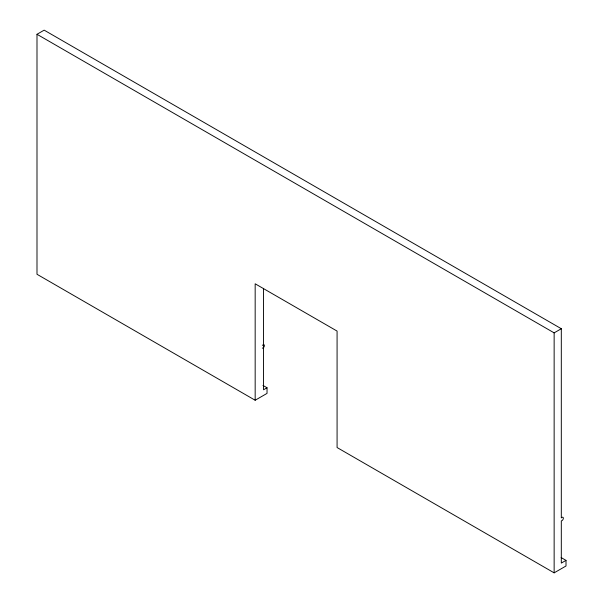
<?xml version="1.0" encoding="UTF-8"?>
<svg xmlns="http://www.w3.org/2000/svg" width="603" height="603" viewBox="0 0 603 603"><rect width="100%" height="100%" fill="white"/><g stroke="black" fill="none" stroke-linecap="round" stroke-linejoin="round"><path stroke-width="0.9" d="M262.343 345.3L263.715 344.592A2.005 1.161 -60 0 1 263.715 347.366L262.343 348.24M255.167 400.241L36.994 274.275L36.994 34.288L44.162 30.15L561.31 328.725L561.31 517.909A2.005 1.161 -60 0 1 563.353 518.203A2.005 1.161 -60 0 1 561.31 520.856L561.31 563.089L566.006 560.375L566.006 565.998L554.142 572.85L337.077 447.532L337.077 331.085L255.167 283.794L255.167 400.241L267.031 393.39L267.031 387.767L262.961 385.415M267.031 387.767L263.534 389.787L263.534 288.34M36.994 34.288L554.142 332.864L561.31 328.725M561.129 557.564L566.006 560.375M554.142 332.864L554.142 572.85"/></g></svg>
